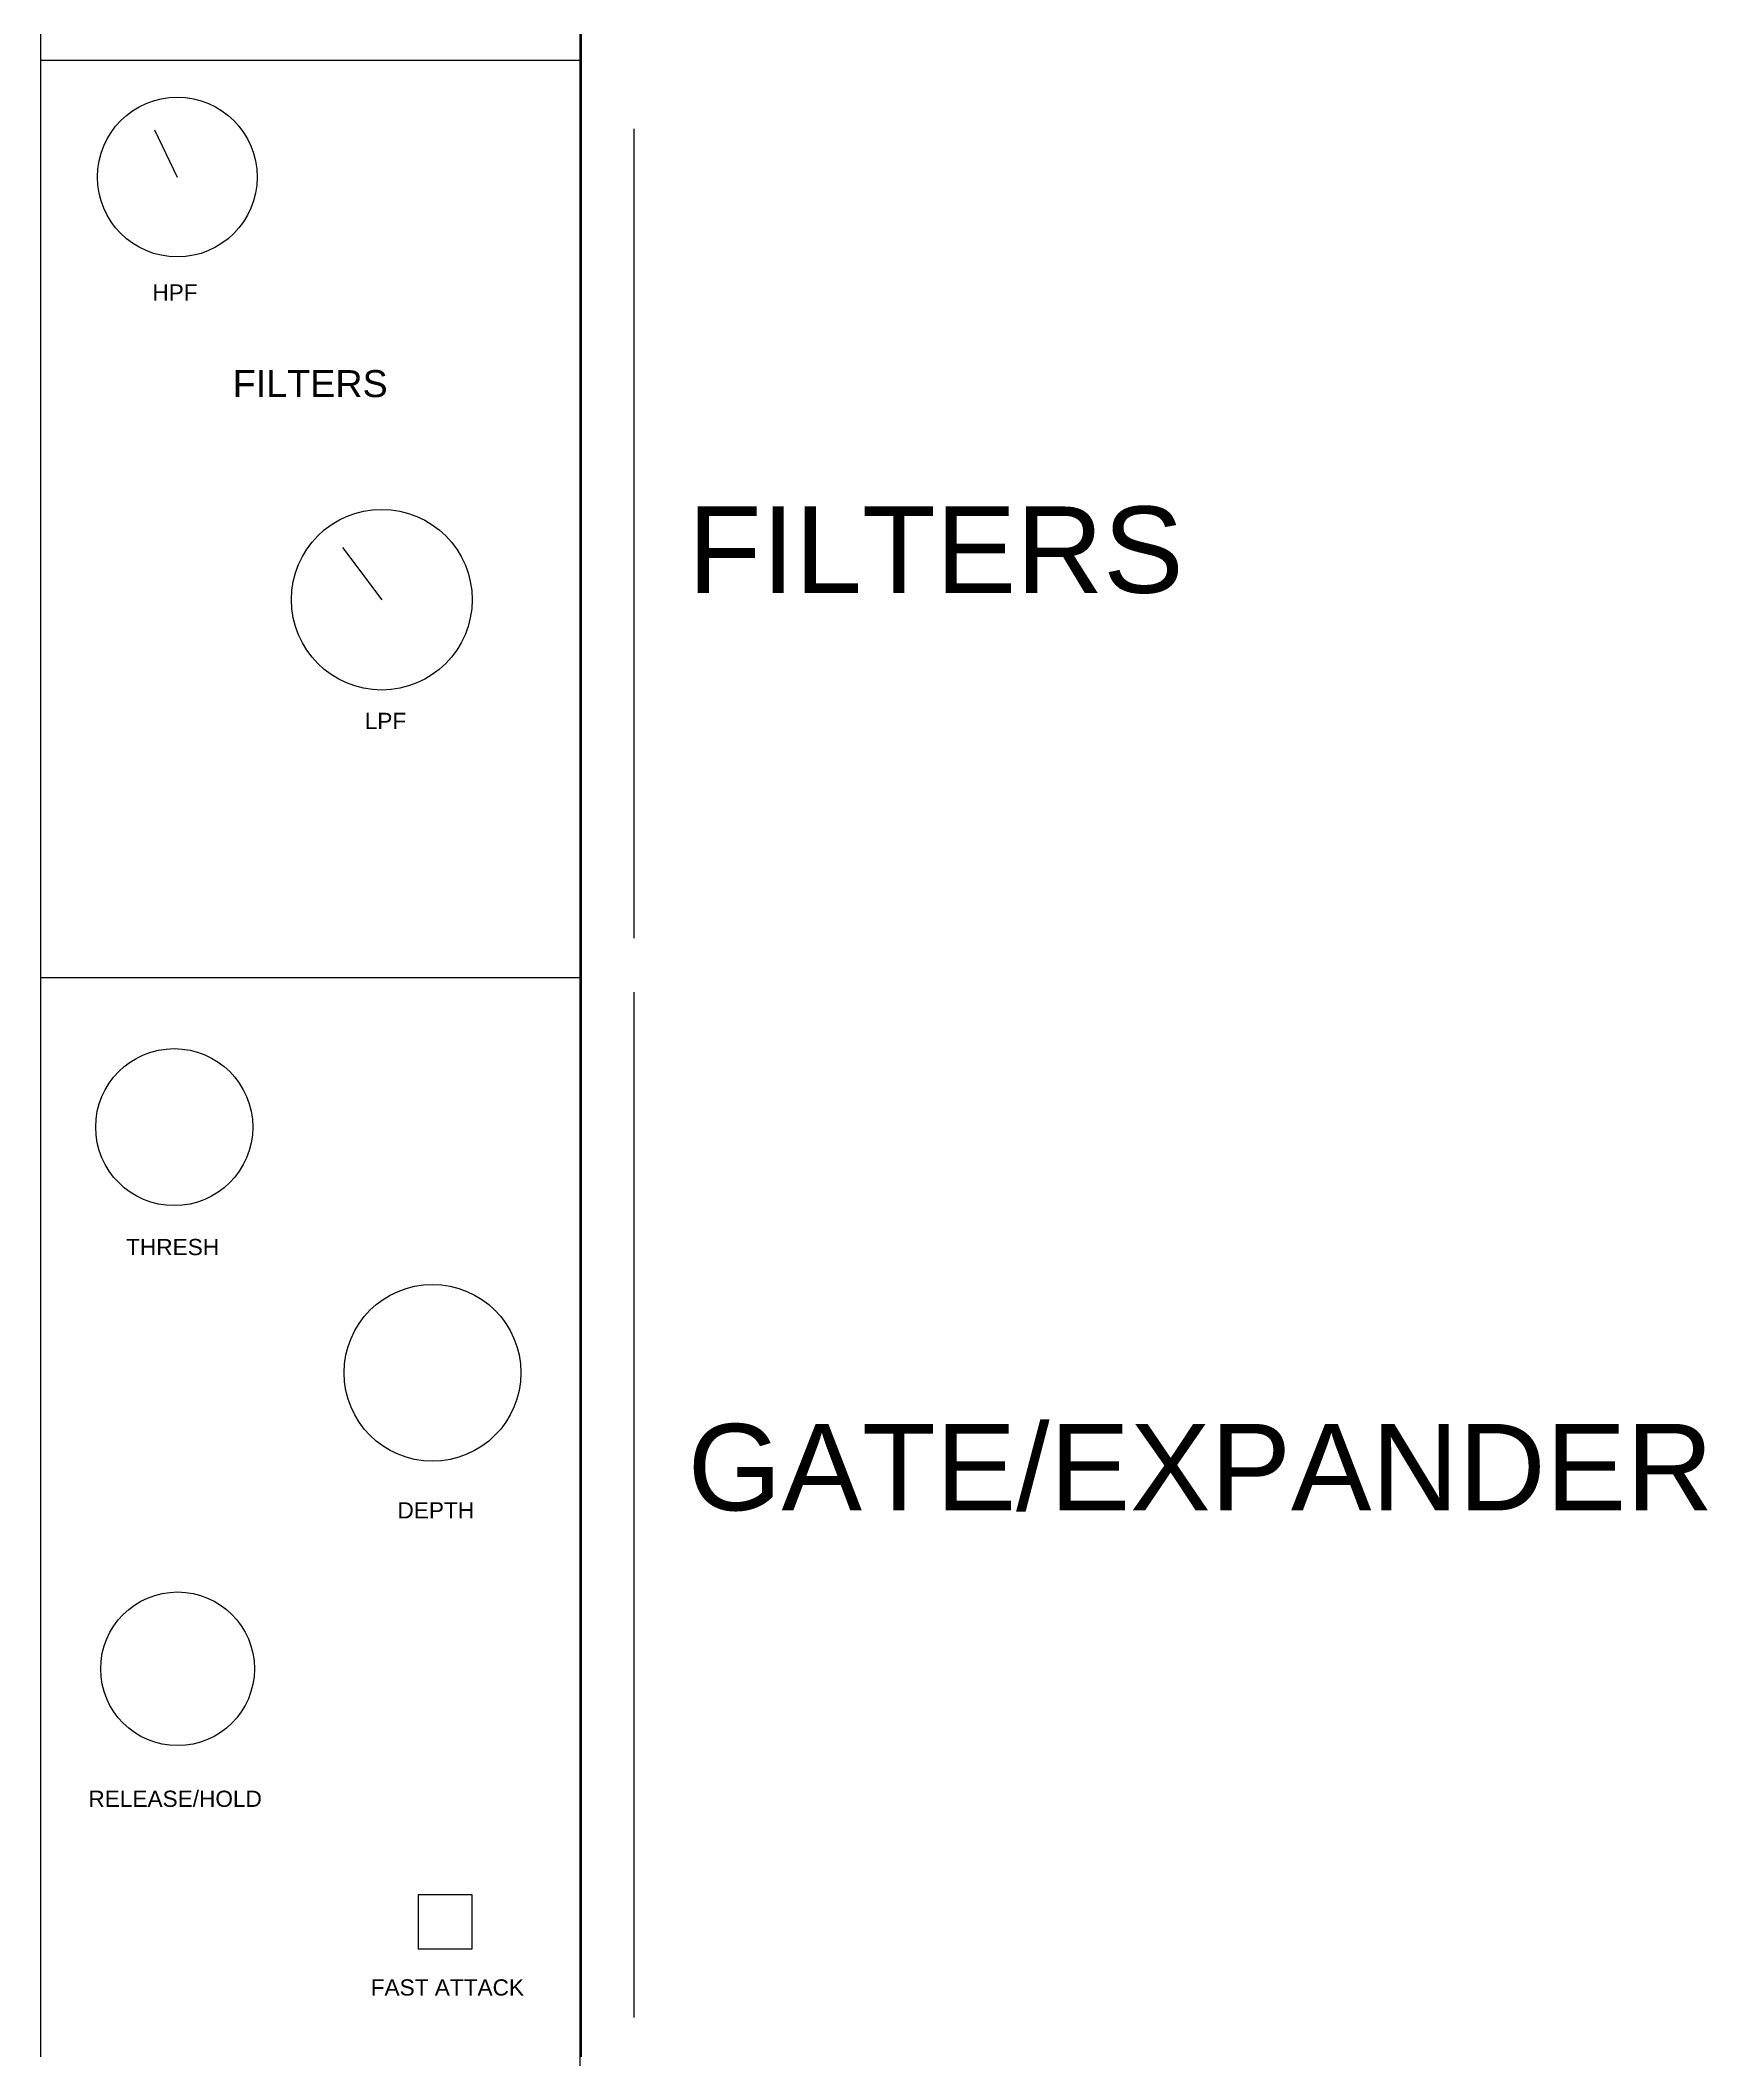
# Model space of a CAD drawing. Header units: inches. Extents: x 50 to 455, y -1657 to 1150.
# Drawn here: x 50.1 to 359, y 182.2 to 556.4 of the extents above; entities that cross this region are included whole.
import ezdxf

# ---------------------------------------------------------------- set-up
doc = ezdxf.new("R2010")
doc.units = ezdxf.units.IN
doc.header["$MEASUREMENT"] = 0
doc.layers.get('0').update_dxf_attribs({"lineweight": 25, "true_color": 0xffffff})
doc.styles.add('textstyle10', font='')
doc.styles.add('textstyle24', font='')
doc.styles.add('textstyle25', font='')
doc.styles.add('textstyle4', font='')
doc.styles.add('textstyle5', font='')
doc.styles.add('textstyle6', font='')
doc.styles.add('textstyle7', font='')
doc.styles.add('textstyle8', font='')
doc.styles.add('textstyle9', font='')
doc.styles.get('textstyle10').set_extended_font_data('Liberation Sans')
doc.styles.get('textstyle24').set_extended_font_data('Liberation Sans')
doc.styles.get('textstyle25').set_extended_font_data('Liberation Sans')
doc.styles.get('textstyle4').set_extended_font_data('Liberation Sans')
doc.styles.get('textstyle5').set_extended_font_data('Liberation Sans')
doc.styles.get('textstyle6').set_extended_font_data('Liberation Sans')
doc.styles.get('textstyle7').set_extended_font_data('Liberation Sans')
doc.styles.get('textstyle8').set_extended_font_data('Liberation Sans')
doc.styles.get('textstyle9').set_extended_font_data('Liberation Sans')

msp = doc.modelspace()

# ---------------------------------------------------------------- linework, layer by layer
for p, q in [((150.06, -1657.27), (150.06, 942.73)), ((50.06, 582.73), (50.06, 182.73)), ((150.28, 582.73), (150.28, 182.73)), ((50.06, 552.73), (150.06, 552.73)), ((71.21, 539.82), (75.43, 531.04)), ((106.05, 462.41), (113.32, 452.73)), ((50.06, 382.73), (100.06, 382.73)), ((100.06, 382.73), (150.06, 382.73)), ((120.06, 212.73), (120.06, 202.73)), ((130.06, 212.73), (120.06, 212.73)), ((130.06, 202.73), (130.06, 212.73)), ((120.06, 202.73), (130.06, 202.73))]:
    msp.add_line(p, q)
at = {"color": 6, "true_color": 0xff00ff}
msp.add_line((160, 540), (160, 390), dxfattribs=at)
at = {"color": 174, "true_color": 0x000080}
msp.add_line((160, 380), (160, 190), dxfattribs=at)
for centre, radius in [((75.43, 531.04), 14.8), ((113.32, 452.73), 16.74), ((74.86, 355), 14.55), ((122.71, 309.48), 16.38), ((75.48, 254.63), 14.24)]:
    msp.add_circle(centre, radius)

# ---------------------------------------------------------------- texts
at = {"char_height": 1}
for s, insert, attachment_point, style in [('\\C7;\\H3;HPF', (75, 509.66), 5, 'textstyle8'), ('\\C7;\\H5;FILTERS', (100.06, 492.73), 5, 'textstyle9'), ('\\C6;\\H16;FILTERS', (170, 470), 1, 'textstyle24'), ('\\C7;\\H3;LPF', (114, 430.27), 5, 'textstyle10'), ('\\C7;\\H3;THRESH', (74.57, 332.76), 5, 'textstyle5'), ('\\C174;\\H16;GATE/EXPANDER', (170, 300), 1, 'textstyle25'), ('\\C7;\\H3;DEPTH', (123.33, 284), 5, 'textstyle4'), ('\\C7;\\H3;RELEASE/HOLD', (75.03, 230.53), 5, 'textstyle6'), ('\\C7;\\H3;FAST ATTACK', (125.47, 195.57), 5, 'textstyle7')]:
    msp.add_mtext(s, dxfattribs=dict(at, insert=insert, attachment_point=attachment_point, style=style))

doc.saveas('drawing.dxf')
